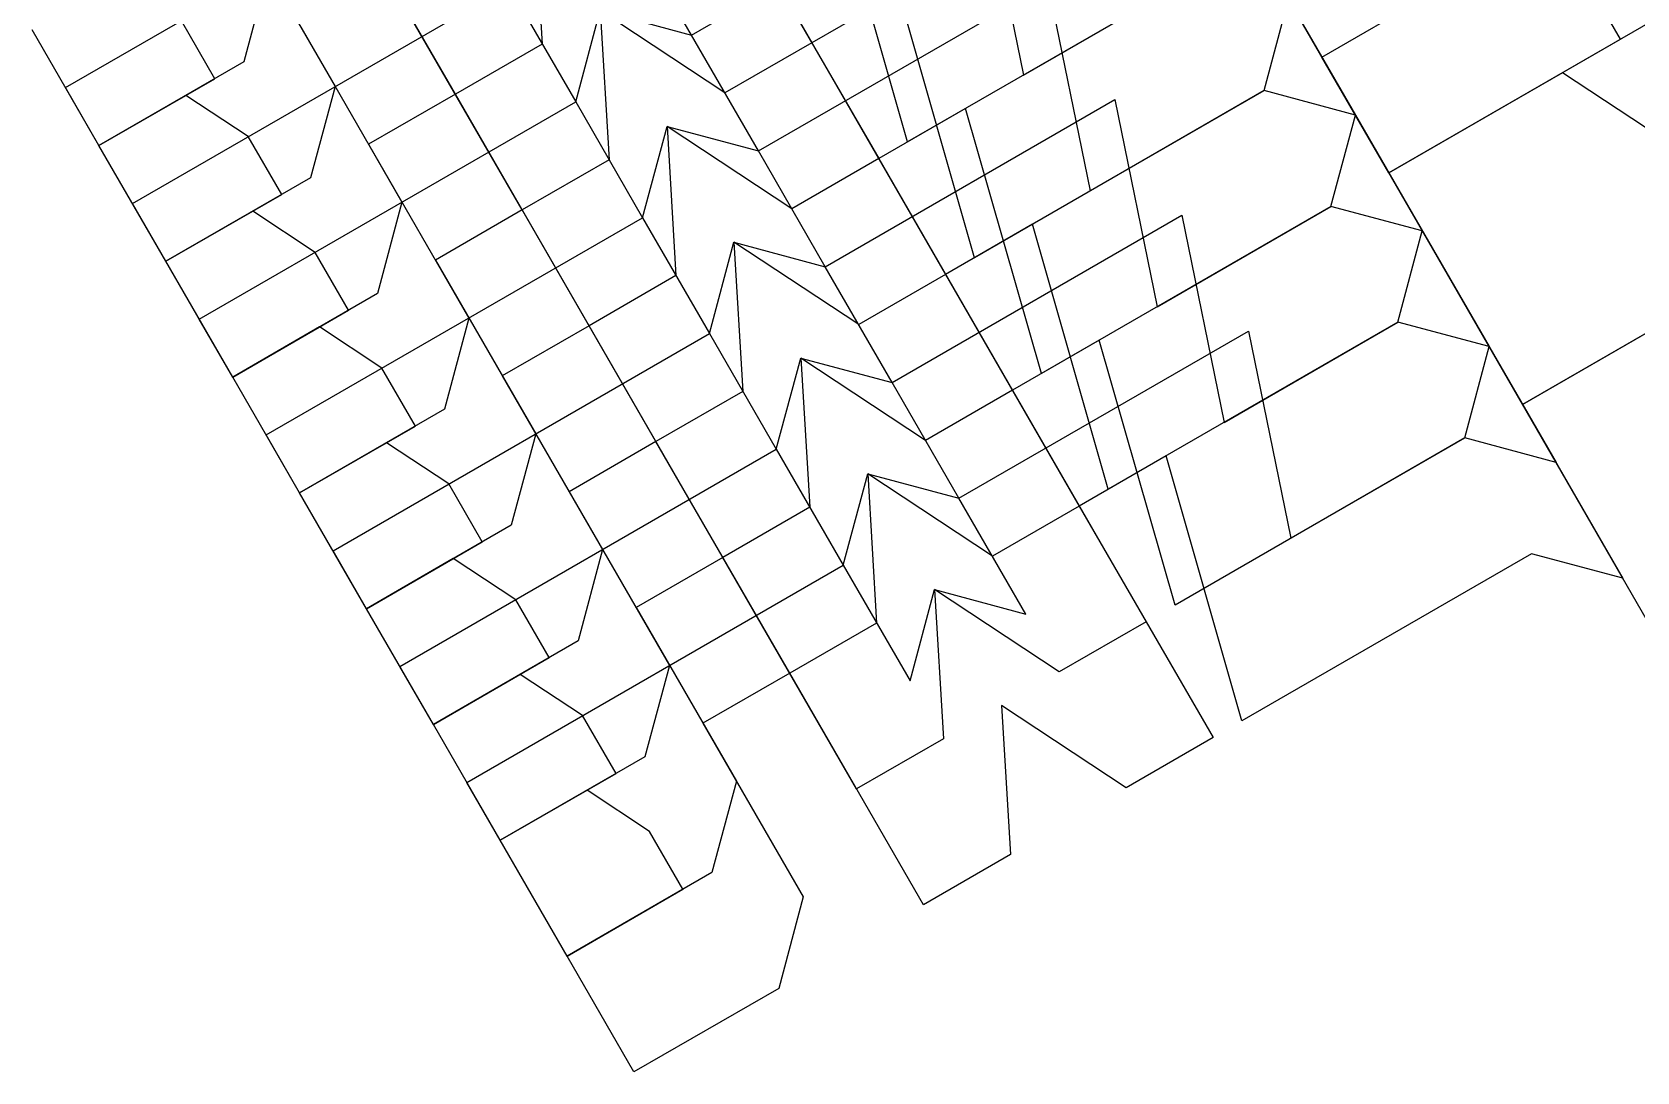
# Model space of a CAD drawing. Extents: x -31.2 to 31.2, y -29.9 to 29.9.
# Drawn here: x -29.427 to -26.427, y -10.855 to -8.911 of the extents above; entities that cross this region are included whole.
import ezdxf

# ---------------------------------------------------------------- set-up
doc = ezdxf.new("R2010")
doc.units = 0

msp = doc.modelspace()

# ---------------------------------------------------------------- linework, layer by layer
for points in [[(-26.3492, -8.8619, 0), (-26.8905, -9.1744, 0), (-27.1405, -8.7413, 0), (-26.7074, -8.4913, 0), (-26.8324, -8.2748, 0), (-27.0657, -8.1208, 0), (-27.3905, -8.3083, 0), (-27.5155, -8.0918, 0), (-26.1082, -7.2793, 0)], [(-26.3492, -8.8619, 0), (-26.8905, -9.1744, 0), (-27.1405, -8.7413, 0), (-26.7074, -8.4913, 0), (-26.8324, -8.2748, 0), (-27.0657, -8.1208, 0), (-27.3905, -8.3083, 0), (-27.5155, -8.0918, 0), (-26.1082, -7.2793, 0)], [(-26.0992, -9.2949, 0), (-26.6405, -9.6074, 0), (-26.8905, -9.1744, 0), (-26.4574, -8.9244, 0), (-26.5824, -8.7079, 0), (-26.8157, -8.5538, 0), (-27.1405, -8.7413, 0), (-27.2655, -8.5248, 0), (-25.8582, -7.7123, 0)], [(-26.3324, -9.1409, 0), (-26.5657, -8.9869, 0), (-26.8905, -9.1744, 0), (-27.0155, -8.9579, 0), (-25.6082, -8.1454, 0)], [(-28.2191, -8.4981, 0), (-27.9691, -8.9311, 0), (-28.1315, -9.0248, 0), (-28.3647, -8.8708, 0), (-28.348, -9.1498, 0), (-28.5104, -9.2436, 0), (-28.7604, -8.8106, 0)], [(-28.2191, -8.4981, 0), (-27.9691, -8.9311, 0), (-28.1315, -9.0248, 0), (-28.3647, -8.8708, 0), (-28.348, -9.1498, 0), (-28.5104, -9.2436, 0), (-28.7604, -8.8106, 0)], [(-28.2191, -8.4981, 0), (-27.9691, -8.9311, 0), (-28.1315, -9.0248, 0), (-28.3647, -8.8708, 0), (-28.348, -9.1498, 0), (-28.5104, -9.2436, 0), (-28.7604, -8.8106, 0)], [(-28.2191, -8.4981, 0), (-27.9691, -8.9311, 0), (-28.1315, -9.0248, 0), (-28.3647, -8.8708, 0), (-28.348, -9.1498, 0), (-28.5104, -9.2436, 0), (-28.7604, -8.8106, 0)], [(-28.9227, -8.9043, 0), (-28.7352, -9.2291, 0), (-28.781, -9.3998, 0), (-29.0516, -9.5561, 0), (-29.1766, -9.3396, 0), (-28.9601, -9.2146, 0), (-29.0226, -9.1063, 0), (-29.1393, -9.0293, 0), (-29.3016, -9.1231, 0), (-29.3641, -9.0148, 0), (-28.6605, -8.6086, 0)], [(-28.9227, -8.9043, 0), (-28.7352, -9.2291, 0), (-28.781, -9.3998, 0), (-29.0516, -9.5561, 0), (-29.1766, -9.3396, 0), (-28.9601, -9.2146, 0), (-29.0226, -9.1063, 0), (-29.1393, -9.0293, 0), (-29.3016, -9.1231, 0), (-29.3641, -9.0148, 0), (-28.6605, -8.6086, 0)], [(-28.9227, -8.9043, 0), (-28.7352, -9.2291, 0), (-28.781, -9.3998, 0), (-29.0516, -9.5561, 0), (-29.1766, -9.3396, 0), (-28.9601, -9.2146, 0), (-29.0226, -9.1063, 0), (-29.1393, -9.0293, 0), (-29.3016, -9.1231, 0), (-29.3641, -9.0148, 0), (-28.6605, -8.6086, 0)], [(-28.9227, -8.9043, 0), (-28.7352, -9.2291, 0), (-28.781, -9.3998, 0), (-29.0516, -9.5561, 0), (-29.1766, -9.3396, 0), (-28.9601, -9.2146, 0), (-29.0226, -9.1063, 0), (-29.1393, -9.0293, 0), (-29.3016, -9.1231, 0), (-29.3641, -9.0148, 0), (-28.6605, -8.6086, 0)], [(-27.203, -8.6331, 0), (-26.953, -9.0661, 0), (-26.953, -9.0661, 0), (-27.1237, -9.0204, 0), (-27.665, -9.3329, 0), (-27.8067, -8.8373, 0), (-27.9691, -8.9311, 0), (-27.7191, -9.3641, 0), (-27.8815, -9.4579, 0), (-28.1147, -9.3038, 0), (-28.098, -9.5829, 0), (-28.2604, -9.6766, 0), (-28.5104, -9.2436, 0), (-28.6727, -9.3373, 0), (-28.4852, -9.6621, 0), (-28.531, -9.8329, 0), (-28.8016, -9.9891, 0), (-28.9266, -9.7726, 0), (-28.7101, -9.6476, 0), (-28.7726, -9.5393, 0), (-28.8893, -9.4623, 0), (-29.0516, -9.5561, 0), (-29.1141, -9.4478, 0), (-28.4105, -9.0416, 0), (-28.2855, -9.2581, 0), (-28.2397, -9.0873, 0), (-28.069, -9.1331, 0), (-28.194, -8.9166, 0), (-27.6527, -8.6041, 0), (-27.5735, -8.9913, 0), (-27.2487, -8.8038, 0)], [(-27.203, -8.6331, 0), (-26.953, -9.0661, 0), (-26.953, -9.0661, 0), (-27.1237, -9.0204, 0), (-27.665, -9.3329, 0), (-27.8067, -8.8373, 0), (-27.9691, -8.9311, 0), (-27.7191, -9.3641, 0), (-27.8815, -9.4579, 0), (-28.1147, -9.3038, 0), (-28.098, -9.5829, 0), (-28.2604, -9.6766, 0), (-28.5104, -9.2436, 0), (-28.6727, -9.3373, 0), (-28.4852, -9.6621, 0), (-28.531, -9.8329, 0), (-28.8016, -9.9891, 0), (-28.9266, -9.7726, 0), (-28.7101, -9.6476, 0), (-28.7726, -9.5393, 0), (-28.8893, -9.4623, 0), (-29.0516, -9.5561, 0), (-29.1141, -9.4478, 0), (-28.4105, -9.0416, 0), (-28.2855, -9.2581, 0), (-28.2397, -9.0873, 0), (-28.069, -9.1331, 0), (-28.194, -8.9166, 0), (-27.6527, -8.6041, 0), (-27.5735, -8.9913, 0), (-27.2487, -8.8038, 0)], [(-27.203, -8.6331, 0), (-26.953, -9.0661, 0), (-26.953, -9.0661, 0), (-27.1237, -9.0204, 0), (-27.665, -9.3329, 0), (-27.8067, -8.8373, 0), (-27.9691, -8.9311, 0), (-27.7191, -9.3641, 0), (-27.8815, -9.4579, 0), (-28.1147, -9.3038, 0), (-28.098, -9.5829, 0), (-28.2604, -9.6766, 0), (-28.5104, -9.2436, 0), (-28.6727, -9.3373, 0), (-28.4852, -9.6621, 0), (-28.531, -9.8329, 0), (-28.8016, -9.9891, 0), (-28.9266, -9.7726, 0), (-28.7101, -9.6476, 0), (-28.7726, -9.5393, 0), (-28.8893, -9.4623, 0), (-29.0516, -9.5561, 0), (-29.1141, -9.4478, 0), (-28.4105, -9.0416, 0), (-28.2855, -9.2581, 0), (-28.2397, -9.0873, 0), (-28.069, -9.1331, 0), (-28.194, -8.9166, 0), (-27.6527, -8.6041, 0), (-27.5735, -8.9913, 0), (-27.2487, -8.8038, 0)], [(-28.4897, -8.6543, 0), (-28.473, -8.9333, 0), (-28.6354, -9.0271, 0), (-28.8854, -8.5941, 0)], [(-28.4897, -8.6543, 0), (-28.473, -8.9333, 0), (-28.6354, -9.0271, 0), (-28.8854, -8.5941, 0)], [(-28.4897, -8.6543, 0), (-28.473, -8.9333, 0), (-28.6354, -9.0271, 0), (-28.8854, -8.5941, 0)], [(-28.4897, -8.6543, 0), (-28.473, -8.9333, 0), (-28.6354, -9.0271, 0), (-28.8854, -8.5941, 0)], [(-27.2487, -8.8038, 0), (-27.79, -9.1163, 0), (-27.9317, -8.6208, 0)], [(-27.2487, -8.8038, 0), (-27.79, -9.1163, 0), (-27.9317, -8.6208, 0)], [(-27.2487, -8.8038, 0), (-27.79, -9.1163, 0), (-27.9317, -8.6208, 0)], [(-29.0477, -8.6878, 0), (-28.8602, -9.0126, 0), (-28.906, -9.1833, 0), (-29.1766, -9.3396, 0), (-29.3016, -9.1231, 0), (-29.0851, -8.9981, 0), (-29.1476, -8.8898, 0)], [(-29.0477, -8.6878, 0), (-28.8602, -9.0126, 0), (-28.906, -9.1833, 0), (-29.1766, -9.3396, 0), (-29.3016, -9.1231, 0), (-29.0851, -8.9981, 0), (-29.1476, -8.8898, 0)], [(-29.0477, -8.6878, 0), (-28.8602, -9.0126, 0), (-28.906, -9.1833, 0), (-29.1766, -9.3396, 0), (-29.3016, -9.1231, 0), (-29.0851, -8.9981, 0), (-29.1476, -8.8898, 0)], [(-29.0477, -8.6878, 0), (-28.8602, -9.0126, 0), (-28.906, -9.1833, 0), (-29.1766, -9.3396, 0), (-29.3016, -9.1231, 0), (-29.0851, -8.9981, 0), (-29.1476, -8.8898, 0)], [(-28.0941, -8.7146, 0), (-27.8441, -9.1476, 0), (-28.0065, -9.2413, 0), (-28.2397, -9.0873, 0), (-28.223, -9.3663, 0), (-28.3854, -9.4601, 0), (-28.6354, -9.0271, 0), (-28.7977, -9.1208, 0), (-28.6102, -9.4456, 0), (-28.656, -9.6163, 0), (-28.9266, -9.7726, 0), (-29.0516, -9.5561, 0), (-28.8351, -9.4311, 0), (-28.8976, -9.3228, 0), (-29.0143, -9.2458, 0), (-29.1766, -9.3396, 0), (-29.2391, -9.2313, 0), (-28.5355, -8.8251, 0), (-28.4105, -9.0416, 0), (-28.3647, -8.8708, 0), (-28.194, -8.9166, 0), (-28.319, -8.7001, 0)], [(-28.0941, -8.7146, 0), (-27.8441, -9.1476, 0), (-28.0065, -9.2413, 0), (-28.2397, -9.0873, 0), (-28.223, -9.3663, 0), (-28.3854, -9.4601, 0), (-28.6354, -9.0271, 0), (-28.7977, -9.1208, 0), (-28.6102, -9.4456, 0), (-28.656, -9.6163, 0), (-28.9266, -9.7726, 0), (-29.0516, -9.5561, 0), (-28.8351, -9.4311, 0), (-28.8976, -9.3228, 0), (-29.0143, -9.2458, 0), (-29.1766, -9.3396, 0), (-29.2391, -9.2313, 0), (-28.5355, -8.8251, 0), (-28.4105, -9.0416, 0), (-28.3647, -8.8708, 0), (-28.194, -8.9166, 0), (-28.319, -8.7001, 0)], [(-28.0941, -8.7146, 0), (-27.8441, -9.1476, 0), (-28.0065, -9.2413, 0), (-28.2397, -9.0873, 0), (-28.223, -9.3663, 0), (-28.3854, -9.4601, 0), (-28.6354, -9.0271, 0), (-28.7977, -9.1208, 0), (-28.6102, -9.4456, 0), (-28.656, -9.6163, 0), (-28.9266, -9.7726, 0), (-29.0516, -9.5561, 0), (-28.8351, -9.4311, 0), (-28.8976, -9.3228, 0), (-29.0143, -9.2458, 0), (-29.1766, -9.3396, 0), (-29.2391, -9.2313, 0), (-28.5355, -8.8251, 0), (-28.4105, -9.0416, 0), (-28.3647, -8.8708, 0), (-28.194, -8.9166, 0), (-28.319, -8.7001, 0)], [(-28.9852, -8.7961, 0), (-29.031, -8.9668, 0), (-29.3016, -9.1231, 0), (-29.4266, -8.9066, 0)], [(-28.9852, -8.7961, 0), (-29.031, -8.9668, 0), (-29.3016, -9.1231, 0), (-29.4266, -8.9066, 0)], [(-28.9852, -8.7961, 0), (-29.031, -8.9668, 0), (-29.3016, -9.1231, 0), (-29.4266, -8.9066, 0)], [(-28.9852, -8.7961, 0), (-29.031, -8.9668, 0), (-29.3016, -9.1231, 0), (-29.4266, -8.9066, 0)], [(-26.3905, -10.0404, 0), (-26.6405, -9.6074, 0), (-26.2074, -9.3574, 0)]]:
    msp.add_polyline3d(points)
for points in [[(-26.828, -9.2826, 0), (-26.9987, -9.2369, 0), (-27.54, -9.5494, 0), (-27.6817, -9.0538, 0), (-27.8441, -9.1476, 0), (-27.5941, -9.5806, 0), (-27.7565, -9.6744, 0), (-27.9897, -9.5204, 0), (-27.973, -9.7994, 0), (-28.1354, -9.8931, 0), (-28.3854, -9.4601, 0), (-28.5477, -9.5538, 0), (-28.3602, -9.8786, 0), (-28.406, -10.0494, 0), (-28.6766, -10.2056, 0), (-28.8016, -9.9891, 0), (-28.5851, -9.8641, 0), (-28.6476, -9.7559, 0), (-28.7643, -9.6788, 0), (-28.9266, -9.7726, 0), (-28.9891, -9.6643, 0), (-28.2855, -9.2581, 0), (-28.1605, -9.4746, 0), (-28.1147, -9.3038, 0), (-27.944, -9.3496, 0), (-28.069, -9.1331, 0), (-27.5277, -8.8206, 0), (-27.4485, -9.2079, 0), (-27.1237, -9.0204, 0), (-27.078, -8.8496, 0), (-26.828, -9.2826, 0)], [(-26.828, -9.2826, 0), (-26.9987, -9.2369, 0), (-27.54, -9.5494, 0), (-27.6817, -9.0538, 0), (-27.8441, -9.1476, 0), (-27.5941, -9.5806, 0), (-27.7565, -9.6744, 0), (-27.9897, -9.5204, 0), (-27.973, -9.7994, 0), (-28.1354, -9.8931, 0), (-28.3854, -9.4601, 0), (-28.5477, -9.5538, 0), (-28.3602, -9.8786, 0), (-28.406, -10.0494, 0), (-28.6766, -10.2056, 0), (-28.8016, -9.9891, 0), (-28.5851, -9.8641, 0), (-28.6476, -9.7559, 0), (-28.7643, -9.6788, 0), (-28.9266, -9.7726, 0), (-28.9891, -9.6643, 0), (-28.2855, -9.2581, 0), (-28.1605, -9.4746, 0), (-28.1147, -9.3038, 0), (-27.944, -9.3496, 0), (-28.069, -9.1331, 0), (-27.5277, -8.8206, 0), (-27.4485, -9.2079, 0), (-27.1237, -9.0204, 0), (-27.078, -8.8496, 0), (-26.828, -9.2826, 0)], [(-26.703, -9.4991, 0), (-26.8737, -9.4534, 0), (-27.415, -9.7659, 0), (-27.5567, -9.2704, 0), (-27.7191, -9.3641, 0), (-27.4691, -9.7971, 0), (-27.6315, -9.8909, 0), (-27.8647, -9.7369, 0), (-27.848, -10.0159, 0), (-28.0104, -10.1096, 0), (-28.2604, -9.6766, 0), (-28.4227, -9.7704, 0), (-28.2352, -10.0951, 0), (-28.281, -10.2659, 0), (-28.5516, -10.4221, 0), (-28.6766, -10.2056, 0), (-28.4601, -10.0806, 0), (-28.5226, -9.9724, 0), (-28.6393, -9.8954, 0), (-28.8016, -9.9891, 0), (-28.8641, -9.8809, 0), (-28.1605, -9.4746, 0), (-28.0355, -9.6911, 0), (-27.9897, -9.5204, 0), (-27.819, -9.5661, 0), (-27.944, -9.3496, 0), (-27.4027, -9.0371, 0), (-27.3235, -9.4244, 0), (-26.9987, -9.2369, 0), (-26.953, -9.0661, 0), (-26.703, -9.4991, 0)], [(-26.703, -9.4991, 0), (-26.8737, -9.4534, 0), (-27.415, -9.7659, 0), (-27.5567, -9.2704, 0), (-27.7191, -9.3641, 0), (-27.4691, -9.7971, 0), (-27.6315, -9.8909, 0), (-27.8647, -9.7369, 0), (-27.848, -10.0159, 0), (-28.0104, -10.1096, 0), (-28.2604, -9.6766, 0), (-28.4227, -9.7704, 0), (-28.2352, -10.0951, 0), (-28.281, -10.2659, 0), (-28.5516, -10.4221, 0), (-28.6766, -10.2056, 0), (-28.4601, -10.0806, 0), (-28.5226, -9.9724, 0), (-28.6393, -9.8954, 0), (-28.8016, -9.9891, 0), (-28.8641, -9.8809, 0), (-28.1605, -9.4746, 0), (-28.0355, -9.6911, 0), (-27.9897, -9.5204, 0), (-27.819, -9.5661, 0), (-27.944, -9.3496, 0), (-27.4027, -9.0371, 0), (-27.3235, -9.4244, 0), (-26.9987, -9.2369, 0), (-26.953, -9.0661, 0), (-26.703, -9.4991, 0)], [(-26.578, -9.7156, 0), (-26.7487, -9.6699, 0), (-27.29, -9.9824, 0), (-27.4317, -9.4869, 0), (-27.5941, -9.5806, 0), (-27.3441, -10.0136, 0), (-27.5065, -10.1074, 0), (-27.7397, -9.9534, 0), (-27.723, -10.2324, 0), (-27.8854, -10.3261, 0), (-28.1354, -9.8931, 0), (-28.2977, -9.9869, 0), (-28.1102, -10.3116, 0), (-28.156, -10.4824, 0), (-28.4266, -10.6386, 0), (-28.5516, -10.4221, 0), (-28.3351, -10.2971, 0), (-28.3976, -10.1889, 0), (-28.5143, -10.1119, 0), (-28.6766, -10.2056, 0), (-28.7391, -10.0974, 0), (-28.0355, -9.6911, 0), (-27.9105, -9.9076, 0), (-27.8647, -9.7369, 0), (-27.694, -9.7826, 0), (-27.819, -9.5661, 0), (-27.2777, -9.2536, 0), (-27.1985, -9.6409, 0), (-26.8737, -9.4534, 0), (-26.828, -9.2826, 0), (-26.578, -9.7156, 0)], [(-26.453, -9.9321, 0), (-26.6237, -9.8864, 0), (-27.165, -10.1989, 0), (-27.3067, -9.7034, 0), (-27.4691, -9.7971, 0), (-27.2191, -10.2301, 0), (-27.3815, -10.3239, 0), (-27.6147, -10.1699, 0), (-27.598, -10.4489, 0), (-27.7604, -10.5426, 0), (-28.0104, -10.1096, 0), (-28.1727, -10.2034, 0), (-27.9852, -10.5281, 0), (-28.031, -10.6989, 0), (-28.3016, -10.8551, 0), (-28.4266, -10.6386, 0), (-28.2101, -10.5136, 0), (-28.2726, -10.4054, 0), (-28.3893, -10.3284, 0), (-28.5516, -10.4221, 0), (-28.6141, -10.3139, 0), (-27.9105, -9.9076, 0), (-27.7855, -10.1241, 0), (-27.7397, -9.9534, 0), (-27.569, -9.9991, 0), (-27.694, -9.7826, 0), (-27.1527, -9.4701, 0), (-27.0735, -9.8574, 0), (-26.7487, -9.6699, 0), (-26.703, -9.4991, 0), (-26.453, -9.9321, 0)]]:
    msp.add_polyline3d(points, close=True)

doc.saveas('drawing.dxf')
